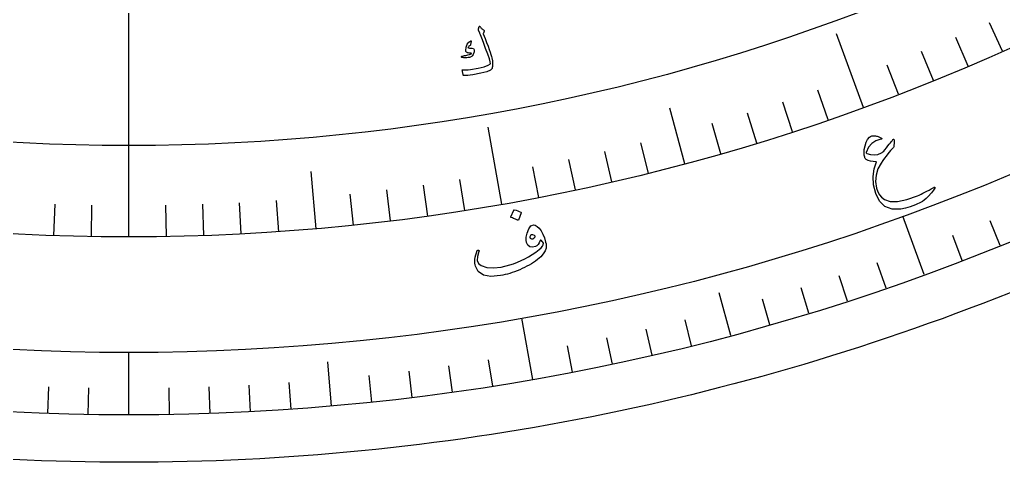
# Model space of a CAD drawing. Header units: millimetres. Extents: x -75 to 75, y -75 to 97.
# Drawn here: x -3.45 to 27.64, y -75 to -61.01 of the extents above; entities that cross this region are included whole.
import ezdxf

# ---------------------------------------------------------------- set-up
doc = ezdxf.new("R2010")
doc.units = ezdxf.units.MM
for name, color, linetype in [('CUT_OUTER', 1, 'Continuous'), ('ENGRAVE', 7, 'Continuous'), ('ENGRAVE_FINE', 8, 'Continuous'), ('TEXT', 5, 'Continuous')]:
    doc.layers.add(name, color=color, linetype=linetype)

msp = doc.modelspace()

# ---------------------------------------------------------------- linework, layer by layer
at = {"layer": 'CUT_OUTER'}
msp.add_lwpolyline([(27.8488, -69.638), (27.421, -69.8075), (26.9921, -69.9745), (26.5623, -70.1388), (26.1314, -70.3004), (25.6996, -70.4594), (25.2667, -70.6158), (24.833, -70.7695), (24.3983, -70.9205), (23.9627, -71.0689), (23.5261, -71.2146), (23.0887, -71.3576), (22.6504, -71.498), (22.2113, -71.6356), (21.7714, -71.7705), (21.3306, -71.9028), (20.889, -72.0323), (20.4466, -72.1591), (20.0035, -72.2832), (19.5596, -72.4046), (19.1149, -72.5232), (18.6696, -72.6392), (18.2235, -72.7523), (17.7768, -72.8628), (17.3294, -72.9705), (16.8813, -73.0755), (16.4326, -73.1777), (15.9833, -73.2771), (15.5334, -73.3738), (15.0828, -73.4677), (14.6318, -73.5589), (14.1801, -73.6473), (13.728, -73.7329), (13.2753, -73.8158), (12.8221, -73.8958), (12.3685, -73.9731), (11.9144, -74.0476), (11.4598, -74.1193), (11.0048, -74.1882), (10.5494, -74.2544), (10.0936, -74.3177), (9.6374, -74.3782), (9.1808, -74.436), (8.7239, -74.4909), (8.2667, -74.543), (7.8091, -74.5923), (7.3513, -74.6389), (6.8932, -74.6826), (6.4348, -74.7234), (5.9762, -74.7615), (5.5173, -74.7968), (5.0583, -74.8292), (4.5991, -74.8589), (4.1396, -74.8857), (3.6801, -74.9097), (3.2204, -74.9308), (2.7605, -74.9492), (2.3006, -74.9647), (1.8406, -74.9774), (1.3805, -74.9873), (0.9204, -74.9944), (0.4602, -74.9986), (0, -75), (-0.4602, -74.9986), (-0.9204, -74.9944), (-1.3805, -74.9873), (-1.8406, -74.9774), (-2.3006, -74.9647), (-2.7605, -74.9492), (-3.2204, -74.9308), (-3.6801, -74.9097)], dxfattribs=at)
at = {"layer": 'ENGRAVE'}
for points in [[(0, -67.875), (0, -59.625)], [(23.2146, -63.7816), (22.3681, -61.4559)], [(17.5673, -65.5622), (17.0976, -63.8091)], [(11.7864, -66.8438), (11.3566, -64.4064)], [(5.9157, -67.6167), (5.7575, -65.8086)], [(25.1385, -69.0674), (24.4651, -67.2174)], [(19.0232, -70.9955), (18.6592, -69.6372)], [(12.7631, -72.3834), (12.4213, -70.4445)], [(0, -73.5), (0, -71.5312)], [(6.4059, -73.2203), (6.2834, -71.8194)]]:
    msp.add_lwpolyline(points, dxfattribs=at)
for radius in [73.5, 73.5, 71.5312, 67.875, 67.875, 64.9875]:
    msp.add_circle((0, 0), radius, dxfattribs=at)
at = {"layer": 'ENGRAVE_FINE'}
for points in [[(27.6072, -62.0069), (27.2046, -61.1025)], [(26.5209, -62.4793), (26.1341, -61.568)], [(25.4264, -62.9326), (25.0556, -62.0147)], [(24.3242, -63.3668), (23.9694, -62.4425)], [(22.0979, -64.1771), (21.7756, -63.241)], [(20.9745, -64.553), (20.6686, -63.6114)], [(19.8447, -64.9092), (19.5553, -63.9624)], [(18.7089, -65.2456), (18.436, -64.294)], [(16.4204, -65.8588), (16.1809, -64.8982)], [(15.2686, -66.1354), (15.0459, -65.1707)], [(14.112, -66.3918), (13.9062, -65.4234)], [(12.9512, -66.6279), (12.7623, -65.6561)], [(10.618, -67.0393), (10.4631, -66.0615)], [(7.0949, -67.5032), (6.9914, -66.5186)], [(8.2719, -67.3691), (8.1512, -66.3864)], [(9.4464, -67.2144), (9.3086, -66.2341)], [(3.5523, -67.782), (3.5005, -66.7933)], [(4.7347, -67.7097), (4.6657, -66.7221)], [(-2.3688, -67.8337), (-2.3343, -66.8443)], [(-1.1846, -67.8647), (-1.1673, -66.8748)], [(1.1846, -67.8647), (1.1673, -66.8748)], [(2.3688, -67.8337), (2.3343, -66.8443)], [(27.5336, -68.148), (27.2175, -67.3657)], [(26.34, -68.6182), (26.0377, -67.8305)], [(23.9293, -69.4956), (23.6546, -68.6978)], [(22.7127, -69.9027), (22.452, -69.1002)], [(21.4893, -70.2884), (21.2426, -69.4815)], [(20.2593, -70.6527), (20.0268, -69.8417)], [(17.7813, -71.3167), (17.5771, -70.498)], [(16.5339, -71.6162), (16.3441, -70.7941)], [(15.2815, -71.8938), (15.1061, -71.0685)], [(14.0245, -72.1496), (13.8635, -71.3214)], [(11.4979, -72.5951), (11.3659, -71.7617)], [(8.9574, -72.9521), (8.8546, -72.1147)], [(10.2292, -72.7847), (10.1118, -71.9492)], [(7.6828, -73.0974), (7.5946, -72.2582)], [(-2.5651, -73.4552), (-2.5357, -72.612)], [(-1.2828, -73.4888), (-1.268, -72.6452)], [(1.2828, -73.4888), (1.268, -72.6452)], [(2.5651, -73.4552), (2.5357, -72.612)], [(3.8467, -73.3993), (3.8025, -72.5567)], [(5.1271, -73.321), (5.0682, -72.4793)]]:
    msp.add_lwpolyline(points, dxfattribs=at)
at = {"layer": 'TEXT'}
for points in [[(11.1002, -61.2292), (11.1139, -61.247), (11.1279, -61.2637), (11.1421, -61.2792), (11.1566, -61.2937), (11.1715, -61.307), (11.1869, -61.3192), (11.2027, -61.3302), (11.2191, -61.3401), (11.2258, -61.3461), (11.2291, -61.3539), (11.229, -61.3635), (11.2255, -61.3749), (11.203, -61.4358), (11.2009, -61.4423), (11.1996, -61.4478), (11.199, -61.4522), (11.1991, -61.4554), (11.256, -61.5986), (11.3065, -61.7282), (11.3507, -61.8441), (11.3884, -61.9463), (11.4195, -62.0349), (11.4439, -62.1097), (11.4615, -62.1707), (11.4724, -62.2179), (11.4889, -62.3076), (11.4925, -62.3364), (11.4948, -62.3655), (11.4958, -62.395), (11.4953, -62.4248), (11.4934, -62.4551), (11.4899, -62.4857), (11.4848, -62.5168), (11.4781, -62.5483), (11.4306, -62.6018), (11.3137, -62.6535), (11.1273, -62.7028), (10.8713, -62.7492), (10.7908, -62.7603), (10.7159, -62.7684), (10.6468, -62.7736), (10.5833, -62.7758), (10.5772, -62.7743), (10.5726, -62.7714), (10.5694, -62.7671), (10.5676, -62.7614), (10.5612, -62.7336), (10.5555, -62.7082), (10.5507, -62.6853), (10.5466, -62.6648), (10.5432, -62.6466), (10.5405, -62.6304), (10.5386, -62.6162), (10.5373, -62.6041), (10.537, -62.5972), (10.5387, -62.593), (10.5426, -62.5915), (10.5486, -62.5927), (10.5939, -62.5984), (10.6509, -62.5985), (10.7199, -62.593), (10.8006, -62.5819), (11.0404, -62.5399), (11.2258, -62.4952), (11.3569, -62.4482), (11.4337, -62.3992), (11.4234, -62.3435), (11.3935, -62.2442), (11.3441, -62.1014), (11.2753, -61.9149), (11.2052, -61.7285), (11.1516, -61.5876), (11.1146, -61.4922), (11.0941, -61.4423), (11.088, -61.4287), (11.0823, -61.416), (11.077, -61.4042), (11.0722, -61.3933), (11.0677, -61.3833), (11.0636, -61.3744), (11.06, -61.3667), (11.0569, -61.3601), (11.0509, -61.3454), (11.0479, -61.3309), (11.0476, -61.3166), (11.0502, -61.3026), (11.0719, -61.2267), (11.0738, -61.2215), (11.0763, -61.2179), (11.0793, -61.2158), (11.0828, -61.2153), (11.0875, -61.2169), (11.092, -61.2198), (11.0962, -61.2239), (11.1002, -61.2292)], [(10.8049, -61.6754), (10.8084, -61.6753), (10.8116, -61.6761), (10.8145, -61.678), (10.8171, -61.6808), (10.8183, -61.6836), (10.819, -61.6866), (10.8194, -61.69), (10.8193, -61.6937), (10.7982, -61.7976), (10.7953, -61.8083), (10.7917, -61.8167), (10.7875, -61.8229), (10.7827, -61.8268), (10.761, -61.8373), (10.7431, -61.8493), (10.7289, -61.8627), (10.7185, -61.8777), (10.7171, -61.8847), (10.7218, -61.8913), (10.7324, -61.8972), (10.749, -61.9026), (10.7598, -61.9044), (10.7709, -61.9059), (10.7823, -61.9071), (10.7941, -61.908), (10.8062, -61.9086), (10.8188, -61.9089), (10.832, -61.9088), (10.8457, -61.9084), (10.8953, -61.9197), (10.9172, -61.9569), (10.9111, -62.02), (10.8771, -62.1091), (10.8614, -62.1365), (10.8453, -62.1586), (10.8287, -62.1753), (10.8116, -62.1867), (10.7919, -62.1945), (10.7641, -62.2011), (10.7281, -62.2065), (10.6838, -62.2107), (10.6611, -62.2123), (10.6395, -62.2131), (10.6189, -62.2129), (10.5993, -62.2119), (10.5808, -62.2103), (10.5634, -62.2086), (10.5472, -62.2066), (10.5321, -62.2044), (10.5225, -62.201), (10.5152, -62.1964), (10.5104, -62.1907), (10.508, -62.1839), (10.5079, -62.1765), (10.5104, -62.1708), (10.5156, -62.1667), (10.5234, -62.1643), (10.5486, -62.1583), (10.5773, -62.1519), (10.6094, -62.1451), (10.645, -62.1379), (10.7114, -62.1245), (10.7627, -62.1115), (10.7991, -62.0989), (10.8205, -62.0868), (10.8231, -62.0841), (10.8242, -62.081), (10.8238, -62.0774), (10.8219, -62.0733), (10.8199, -62.071), (10.8165, -62.0691), (10.8118, -62.0677), (10.8057, -62.0667), (10.7506, -62.063), (10.7273, -62.0605), (10.707, -62.0555), (10.6895, -62.0481), (10.6749, -62.0383), (10.6619, -62.0261), (10.6531, -62.0128), (10.6486, -61.9982), (10.6484, -61.9824), (10.6638, -61.8729), (10.695, -61.7853), (10.742, -61.7195), (10.8049, -61.6754)], [(23.4052, -64.7207), (23.4408, -64.6956), (23.484, -64.6806), (23.5349, -64.6758), (23.5934, -64.6812), (23.6244, -64.6872), (23.6535, -64.6942), (23.6806, -64.7021), (23.7057, -64.7108), (23.7287, -64.7203), (23.7497, -64.7304), (23.7685, -64.7411), (23.7852, -64.7523), (23.7981, -64.7646), (23.7985, -64.7749), (23.7864, -64.7833), (23.7618, -64.7898), (23.6071, -64.8348), (23.479, -64.9188), (23.3773, -65.0418), (23.3018, -65.2042), (23.3013, -65.2132), (23.3044, -65.2213), (23.311, -65.2284), (23.3213, -65.2346), (23.4391, -65.2712), (23.5562, -65.2813), (23.6724, -65.2648), (23.7877, -65.2218), (23.807, -65.21), (23.8302, -65.1904), (23.8574, -65.1628), (23.8884, -65.1272), (23.9432, -65.058), (23.9915, -64.9969), (24.0334, -64.9439), (24.0689, -64.8989), (24.098, -64.8621), (24.1208, -64.8334), (24.1372, -64.8128), (24.1473, -64.8004), (24.1635, -64.7877), (24.1754, -64.7892), (24.1829, -64.805), (24.1861, -64.8351), (24.1856, -64.9173), (24.1817, -64.9799), (24.1744, -65.0227), (24.1637, -65.0458), (24.1207, -65.09), (24.0762, -65.1393), (24.03, -65.1936), (23.9821, -65.253), (23.9327, -65.3175), (23.8815, -65.3869), (23.8286, -65.4615), (23.7741, -65.541), (23.6732, -65.7257), (23.6156, -65.92), (23.6016, -66.1241), (23.6313, -66.3381), (23.668, -66.4473), (23.7214, -66.5419), (23.7916, -66.6218), (23.8787, -66.6871), (24.0609, -66.7508), (24.297, -66.7536), (24.5867, -66.6947), (24.9292, -66.5736), (24.9806, -66.5507), (25.0355, -66.525), (25.094, -66.4964), (25.1561, -66.465), (25.2214, -66.4307), (25.2898, -66.3933), (25.3612, -66.3528), (25.4358, -66.3092), (25.4489, -66.3025), (25.4594, -66.2994), (25.4672, -66.2998), (25.4722, -66.3039), (25.4693, -66.3344), (25.433, -66.3929), (25.3632, -66.4794), (25.2597, -66.5938), (25.1951, -66.6594), (25.1367, -66.712), (25.0845, -66.7518), (25.0386, -66.7786), (24.8607, -66.8602), (24.6953, -66.9236), (24.5425, -66.969), (24.4024, -66.9964), (24.1196, -66.9959), (23.892, -66.9133), (23.7198, -66.749), (23.6027, -66.5036), (23.5371, -66.2255), (23.5203, -65.9656), (23.5522, -65.7238), (23.6323, -65.5001), (23.5253, -65.4922), (23.4354, -65.4773), (23.3625, -65.4555), (23.3067, -65.4268), (23.2895, -65.4134), (23.2753, -65.397), (23.264, -65.3779), (23.2556, -65.3559), (23.2431, -65.2931), (23.2365, -65.2318), (23.2358, -65.172), (23.2409, -65.1137), (23.2655, -64.9912), (23.3011, -64.8849), (23.3477, -64.7948), (23.4052, -64.7207)], [(12.1621, -67.0265), (12.1648, -67.0225), (12.169, -67.0197), (12.1747, -67.018), (12.182, -67.0173), (12.2366, -67.0291), (12.2891, -67.046), (12.3396, -67.0681), (12.388, -67.0953), (12.3931, -67.0999), (12.3958, -67.1049), (12.3963, -67.1103), (12.3945, -67.1161), (12.3087, -67.3413), (12.305, -67.347), (12.2993, -67.3492), (12.2916, -67.348), (12.282, -67.3434), (12.2736, -67.3394), (12.2605, -67.3336), (12.2427, -67.3258), (12.2201, -67.3161), (12.1924, -67.3046), (12.1594, -67.2913), (12.121, -67.2762), (12.0772, -67.2593), (12.0713, -67.2563), (12.0679, -67.2527), (12.0672, -67.2487), (12.0691, -67.2443)], [(12.7314, -67.5108), (12.7831, -67.4971), (12.8391, -67.5077), (12.8994, -67.5426), (12.9641, -67.6017), (13.0273, -67.6827), (13.0831, -67.7831), (13.1314, -67.9027), (13.1722, -68.0418), (13.1836, -68.0929), (13.1894, -68.1413), (13.1895, -68.187), (13.1838, -68.23), (13.1518, -68.3198), (13.0957, -68.4104), (13.0154, -68.5018), (12.9107, -68.5938), (12.8502, -68.6387), (12.7872, -68.682), (12.7215, -68.724), (12.6532, -68.7644), (12.5822, -68.8033), (12.5083, -68.8408), (12.4315, -68.8768), (12.3517, -68.9114), (12.2712, -68.9439), (12.1921, -68.9739), (12.1144, -69.0012), (12.0381, -69.026), (11.9631, -69.0481), (11.8891, -69.0673), (11.8162, -69.0837), (11.7443, -69.0972), (11.4396, -69.1234), (11.2059, -69.0816), (11.0436, -68.9724), (10.9528, -68.7963), (10.944, -68.7535), (10.9387, -68.7039), (10.9368, -68.6476), (10.9382, -68.5846), (10.9457, -68.5145), (10.9604, -68.4453), (10.9824, -68.3769), (11.0117, -68.3094), (11.0164, -68.3014), (11.0224, -68.2953), (11.0297, -68.2911), (11.0384, -68.2886), (11.047, -68.2884), (11.0544, -68.2908), (11.0605, -68.2959), (11.0653, -68.3035), (11.0685, -68.3122), (11.0695, -68.3207), (11.0684, -68.3287), (11.0652, -68.3364), (11.0162, -68.4902), (11.0117, -68.6154), (11.0519, -68.7122), (11.1371, -68.7805), (11.3103, -68.8377), (11.5188, -68.8536), (11.7622, -68.8279), (12.0401, -68.7602), (12.1602, -68.7208), (12.2793, -68.6752), (12.3974, -68.6234), (12.5145, -68.5653), (12.6302, -68.501), (12.7445, -68.4306), (12.8572, -68.354), (12.9685, -68.2713), (13.0265, -68.2214), (13.0679, -68.1716), (13.0927, -68.1218), (13.101, -68.0721), (13.0856, -68.042), (13.0654, -68.0155), (13.0405, -67.9927), (13.0107, -67.9736), (13.0075, -67.973), (13.0042, -67.9755), (13.0008, -67.9811), (12.9974, -67.9899), (12.971, -68.0587), (12.9371, -68.1131), (12.8955, -68.1531), (12.8463, -68.1785), (12.7513, -68.1978), (12.6727, -68.1835), (12.6106, -68.1357), (12.5651, -68.0546), (12.5515, -67.978), (12.5595, -67.8799), (12.5891, -67.7603), (12.64, -67.619), (12.6577, -67.5831), (12.6788, -67.5531), (12.7034, -67.5291), (12.7314, -67.5108)], [(12.8313, -67.8808), (12.8388, -67.867), (12.8393, -67.8545), (12.8329, -67.8433), (12.8196, -67.8334), (12.7692, -67.8129), (12.7283, -67.8133), (12.6967, -67.8348), (12.6746, -67.8772), (12.6729, -67.8892), (12.6739, -67.8993), (12.6777, -67.9076), (12.6842, -67.914), (12.7257, -67.9307), (12.764, -67.9307), (12.7992, -67.9141), (12.8313, -67.8808)]]:
    msp.add_lwpolyline(points, close=True, dxfattribs=at)

doc.saveas('drawing.dxf')
